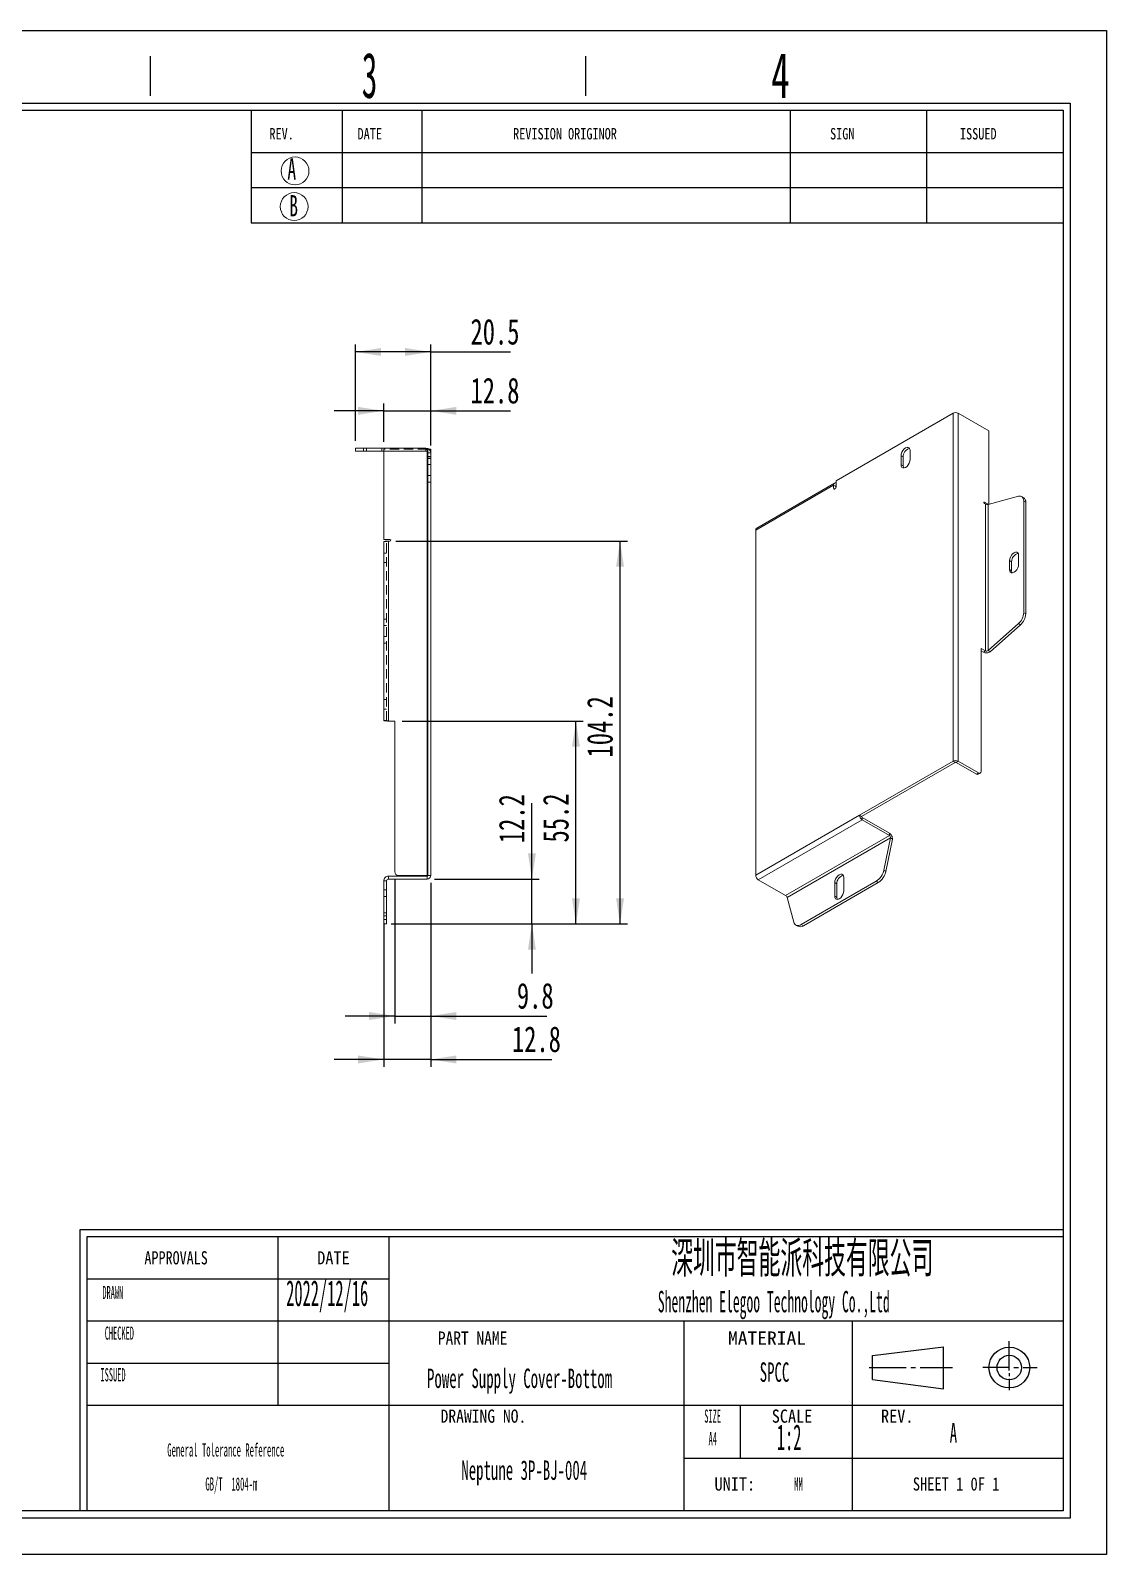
# Model space of a CAD drawing. Header units: millimetres. Extents: x 2 to 295, y 1 to 209.
# Drawn here: x 148.6 to 295.1, y 1.3 to 208.7 of the extents above; entities that cross this region are included whole.
import ezdxf

# ---------------------------------------------------------------- set-up
doc = ezdxf.new("R2010")
doc.units = ezdxf.units.MM
doc.linetypes.add('HIDDEN', pattern=[1.905, 1.27, -0.635])
doc.layers.add('DIM', color=5, linetype='Continuous')
doc.layers.add('SLD-0', color=179, linetype='Continuous')
doc.styles.add('SLDTEXTSTYLE0', font='TXT', dxfattribs={"width": 0.56})
doc.styles.add('SLDTEXTSTYLE1', font='TXT', dxfattribs={"width": 0.469})
doc.styles.add('SLDTEXTSTYLE10', font='TXT', dxfattribs={"width": 1.089})
doc.styles.add('SLDTEXTSTYLE11', font='TXT', dxfattribs={"width": 0.56, "bigfont": 'bigfont'})
doc.styles.add('SLDTEXTSTYLE12', font='TXT', dxfattribs={"width": 0.805625})
doc.styles.add('SLDTEXTSTYLE13', font='TXT', dxfattribs={"width": 0.7})
doc.styles.add('SLDTEXTSTYLE2', font='TXT', dxfattribs={"width": 0.484})
doc.styles.add('SLDTEXTSTYLE3', font='TXT', dxfattribs={"width": 0.40535})
doc.styles.add('SLDTEXTSTYLE4', font='TXT', dxfattribs={"width": 0.6})
doc.styles.add('SLDTEXTSTYLE5', font='TXT', dxfattribs={"width": 0.5025})
doc.styles.add('SLDTEXTSTYLE6', font='TXT', dxfattribs={"width": 0.9075})
doc.styles.add('SLDTEXTSTYLE7', font='TXT', dxfattribs={"width": 0.870455})
doc.styles.add('SLDTEXTSTYLE8', font='TXT', dxfattribs={"width": 0.7865})
doc.styles.add('SLDTEXTSTYLE9', font='TXT', dxfattribs={"width": 0.862222})
doc.dimstyles.new('SLDDIMSTYLE0', dxfattribs={"dimtxt": 3.5, "dimasz": 3.5, "dimexe": 0, "dimexo": 0.0625, "dimgap": 0.875, "dimtad": 2, "dimlfac": 2, "dimrnd": 1e-09, "dimzin": 12, "dimdsep": 46, "dimtxsty": 'SLDTEXTSTYLE1', "dimsah": 1, "dimcen": 0.09, "dimadec": 0, "dimazin": 3, "dimtfac": 1, "dimtofl": 0, "dimtmove": 0, "dimatfit": 3, "dimfxl": 0, "dimfrac": 2, "dimtolj": 1, "dimtzin": 12, "dimarcsym": 0})
doc.dimstyles.new('SLDDIMSTYLE1', dxfattribs={"dimtxt": 3.5, "dimasz": 3.5, "dimexe": 0, "dimexo": 0.0625, "dimgap": 0.875, "dimtad": 2, "dimlfac": 2, "dimrnd": 1e-09, "dimzin": 12, "dimdsep": 46, "dimtxsty": 'SLDTEXTSTYLE1', "dimsah": 1, "dimcen": 0.09, "dimadec": 0, "dimazin": 3, "dimtfac": 1, "dimtmove": 0, "dimatfit": 0, "dimfxl": 0, "dimfrac": 2, "dimtolj": 1, "dimtzin": 12, "dimarcsym": 0})

# ---------------------------------------------------------------- blocks, each defined once
blk = doc.blocks.new('SW_NOTE_1')
at = {"layer": 'SLD-0', "color": 0, "char_height": 1.7927, "attachment_point": 2, "style": 'SLDTEXTSTYLE2'}
for s, insert in [('General Tolerance Reference', (12.75, 2.31)), ('GB/T  1804-m', (13.51, -2.32))]:
    blk.add_mtext(s, dxfattribs=dict(at, insert=insert))
blk = doc.blocks.new('_D_14')
at = {"layer": 'DIM'}
for p, q in [((192.84, 152.85), (192.84, 165.93)), ((203.09, 152.2), (203.09, 165.93)), ((203.09, 164.93), (192.84, 164.93)), ((203.09, 164.93), (213.95, 164.93))]:
    blk.add_line(p, q, dxfattribs=at)
for points in [[(192.84, 164.93), (196.34, 164.39), (196.34, 165.47)], [(203.09, 164.93), (199.59, 165.47), (199.59, 164.39)]]:
    blk.add_solid(points, dxfattribs=at)
at = {"layer": 'DIM', "insert": (208.51, 169.44), "char_height": 3.5, "attachment_point": 1, "style": 'SLDTEXTSTYLE13'}
blk.add_mtext('20.5', dxfattribs=at)
blk = doc.blocks.new('_D_15')
at = {"layer": 'DIM'}
for p, q in [((196.69, 152.7), (196.69, 157.92)), ((203.09, 152.2), (203.09, 157.92)), ((196.69, 156.92), (189.96, 156.92)), ((196.69, 156.92), (203.09, 156.92)), ((203.09, 156.92), (213.95, 156.92))]:
    blk.add_line(p, q, dxfattribs=at)
for points in [[(196.69, 156.92), (193.19, 157.45), (193.19, 156.38)], [(203.09, 156.92), (206.59, 156.38), (206.59, 157.45)]]:
    blk.add_solid(points, dxfattribs=at)
at = {"layer": 'DIM', "insert": (208.51, 161.43), "char_height": 3.5, "attachment_point": 1, "style": 'SLDTEXTSTYLE13'}
blk.add_mtext('12.8', dxfattribs=at)
blk = doc.blocks.new('_D_16')
at = {"layer": 'DIM'}
for p, q in [((198.19, 93.2), (198.19, 73.57)), ((203.09, 92.7), (203.09, 73.57)), ((198.19, 74.57), (191.46, 74.57)), ((198.19, 74.57), (203.09, 74.57)), ((203.09, 74.57), (218.91, 74.57))]:
    blk.add_line(p, q, dxfattribs=at)
for points in [[(198.19, 74.57), (194.69, 75.11), (194.69, 74.03)], [(203.09, 74.57), (206.59, 74.03), (206.59, 75.11)]]:
    blk.add_solid(points, dxfattribs=at)
at = {"layer": 'DIM', "insert": (214.83, 79.08), "char_height": 3.5, "attachment_point": 1, "style": 'SLDTEXTSTYLE13'}
blk.add_mtext('9.8', dxfattribs=at)
blk = doc.blocks.new('_D_17')
at = {"layer": 'DIM'}
for p, q in [((203.09, 92.7), (203.09, 67.66)), ((196.69, 87.21), (196.69, 67.66)), ((196.69, 68.66), (189.96, 68.66)), ((203.09, 68.66), (196.69, 68.66)), ((203.09, 68.66), (219.59, 68.66))]:
    blk.add_line(p, q, dxfattribs=at)
for points in [[(196.69, 68.66), (193.19, 69.2), (193.19, 68.12)], [(203.09, 68.66), (206.59, 68.12), (206.59, 69.2)]]:
    blk.add_solid(points, dxfattribs=at)
at = {"layer": 'DIM', "insert": (214.15, 73.17), "char_height": 3.5, "attachment_point": 1, "style": 'SLDTEXTSTYLE13'}
blk.add_mtext('12.8', dxfattribs=at)
blk = doc.blocks.new('_D_18')
at = {"layer": 'DIM'}
for p, q in [((216.87, 93.2), (216.87, 103.53)), ((203.59, 93.2), (217.87, 93.2)), ((216.87, 87.1), (216.87, 93.2)), ((197.69, 87.1), (217.87, 87.1)), ((216.87, 87.1), (216.87, 80.37))]:
    blk.add_line(p, q, dxfattribs=at)
for points in [[(216.87, 93.2), (217.41, 96.7), (216.33, 96.7)], [(216.87, 87.1), (216.33, 83.6), (217.41, 83.6)]]:
    blk.add_solid(points, dxfattribs=at)
at = {"layer": 'DIM', "insert": (212.36, 98.09), "char_height": 3.5, "attachment_point": 1, "rotation": 90, "style": 'SLDTEXTSTYLE13'}
blk.add_mtext('12.2', dxfattribs=at)
blk = doc.blocks.new('_D_19')
at = {"layer": 'DIM'}
for p, q in [((199.19, 114.7), (223.87, 114.7)), ((222.87, 87.1), (222.87, 114.7)), ((197.69, 87.1), (223.87, 87.1))]:
    blk.add_line(p, q, dxfattribs=at)
for points in [[(222.87, 114.7), (222.33, 111.2), (223.41, 111.2)], [(222.87, 87.1), (223.41, 90.6), (222.33, 90.6)]]:
    blk.add_solid(points, dxfattribs=at)
at = {"layer": 'DIM', "insert": (218.36, 98.18), "char_height": 3.5, "attachment_point": 1, "rotation": 90, "style": 'SLDTEXTSTYLE13'}
blk.add_mtext('55.2', dxfattribs=at)
blk = doc.blocks.new('_D_20')
at = {"layer": 'DIM'}
for p, q in [((198.34, 139.2), (229.87, 139.2)), ((228.87, 87.1), (228.87, 139.2)), ((197.69, 87.1), (229.87, 87.1))]:
    blk.add_line(p, q, dxfattribs=at)
for points in [[(228.87, 139.2), (228.33, 135.7), (229.41, 135.7)], [(228.87, 87.1), (229.41, 90.6), (228.33, 90.6)]]:
    blk.add_solid(points, dxfattribs=at)
at = {"layer": 'DIM', "insert": (224.36, 109.75), "char_height": 3.5, "attachment_point": 1, "rotation": 90, "style": 'SLDTEXTSTYLE13'}
blk.add_mtext('104.2', dxfattribs=at)

msp = doc.modelspace()

# ---------------------------------------------------------------- linework, layer by layer
at = {"color": 7, "linetype": 'Continuous', "lineweight": 15}
for p, q in [((274.2077, 156.5968), (258.2978, 147.4122)), ((274.2077, 109.2374), (274.2077, 156.5968)), ((274.9148, 156.5968), (274.9148, 109.2374)), ((274.9148, 156.5968), (279.0867, 154.1884)), ((279.0867, 154.1884), (279.0867, 144.2207)), ((202.4418, 151.8492), (192.8418, 151.8492)), ((192.8418, 151.8492), (192.8418, 151.4492)), ((202.4418, 151.4492), (192.8418, 151.4492)), ((196.6918, 151.4492), (196.6918, 139.3992)), ((202.4418, 151.4492), (202.4418, 151.8492)), ((202.5918, 151.3992), (202.5918, 93.6992)), ((202.8571, 151.6992), (203.0918, 151.6992)), ((203.0918, 151.1992), (203.0918, 151.6992)), ((268.374, 150.2896), (268.374, 151.5144)), ((202.6918, 151.1992), (203.0918, 151.1992)), ((202.6918, 151.1992), (202.6918, 93.6992)), ((203.0918, 151.1992), (203.0918, 93.6992)), ((267.1366, 150.8), (267.1366, 149.5752)), ((267.4194, 150.6367), (267.1366, 150.8)), ((267.4194, 149.4119), (267.1366, 149.5752)), ((267.4194, 149.4119), (267.4194, 150.6367)), ((258.2978, 146.5957), (258.2978, 147.4122)), ((257.9442, 146.7998), (247.3376, 140.6768)), ((258.0789, 147.0974), (247.4723, 140.9744)), ((257.9442, 146.7998), (257.9442, 146.3915)), ((258.2271, 146.6365), (257.9442, 146.7998)), ((258.121, 146.2895), (257.9442, 146.3915)), ((258.2271, 146.6366), (258.2978, 146.6774)), ((258.2271, 146.3915), (258.2271, 146.6365)), ((278.9806, 144.1923), (283.1157, 145.2999)), ((283.8271, 145.0983), (283.5442, 145.2616)), ((278.4857, 144.4919), (278.415, 144.4511)), ((278.9971, 144.1967), (278.4857, 144.4919)), ((278.4857, 144.3286), (278.6271, 144.247)), ((278.6271, 144.247), (278.6271, 124.2417)), ((278.9806, 124.2964), (278.9806, 144.1923)), ((283.8243, 144.6425), (283.8243, 129.4385)), ((284.1072, 144.4792), (283.8243, 144.6425)), ((284.1072, 144.4792), (284.1072, 129.2752)), ((197.5418, 139.3992), (196.6918, 139.3992)), ((196.6918, 139.1323), (196.6918, 114.7662)), ((197.3418, 139.1992), (197.3418, 114.6992)), ((197.3418, 139.1992), (197.5418, 139.1992)), ((247.3376, 140.6768), (247.3376, 93.7257)), ((283.1349, 136.0301), (283.1349, 137.2549)), ((281.8975, 136.5406), (281.8975, 135.3158)), ((282.1803, 136.3773), (281.8975, 136.5406)), ((282.1803, 135.1525), (281.8975, 135.3158)), ((282.1803, 136.3773), (282.1803, 135.1525)), ((284.1072, 129.2752), (283.8243, 129.4385)), ((283.1157, 127.9629), (278.9806, 124.2964)), ((283.3985, 127.7997), (279.2635, 124.1331)), ((283.3985, 127.7997), (283.1157, 127.9629)), ((278.6271, 124.2417), (278.026, 124.5887)), ((278.026, 124.5887), (278.026, 107.8496)), ((278.026, 124.2621), (278.3442, 124.0784)), ((278.6271, 124.2417), (278.3442, 124.0784)), ((278.9806, 124.2964), (279.2635, 124.1331)), ((198.1918, 114.6992), (197.3418, 114.6992)), ((198.1918, 94.1992), (198.1918, 114.6992)), ((261.4797, 101.8897), (274.2077, 109.2374)), ((261.7626, 101.7265), (274.4905, 109.0741)), ((274.4905, 109.0741), (274.2077, 109.2374)), ((274.6319, 109.0741), (274.9148, 109.2374)), ((277.3897, 107.4821), (274.6319, 109.0741)), ((277.6725, 107.6454), (274.9148, 109.2374)), ((277.3897, 107.4821), (277.6725, 107.6454)), ((277.6396, 107.4574), (277.9225, 107.6207)), ((247.3376, 93.7257), (261.4797, 101.8897)), ((261.7626, 101.7265), (261.4797, 101.8897)), ((261.8333, 101.2774), (247.6912, 93.1133)), ((261.8333, 101.604), (261.8333, 101.2774)), ((261.8333, 101.604), (265.5456, 99.4609)), ((261.8333, 101.2774), (265.5456, 99.1343)), ((265.5456, 99.1343), (251.4035, 90.9702)), ((251.6276, 90.6914), (265.675, 98.8008)), ((265.675, 98.8008), (264.7773, 94.4136)), ((265.9579, 98.6375), (265.0601, 94.2503)), ((265.5456, 99.1343), (265.5456, 99.4609)), ((265.675, 98.8008), (265.9579, 98.6375)), ((197.3418, 93.5992), (202.5918, 93.5992)), ((197.3418, 93.1992), (197.3418, 93.5992)), ((198.6918, 93.6992), (202.5918, 93.6992)), ((202.5918, 93.6992), (202.6918, 93.6992)), ((202.5918, 93.5992), (202.5918, 93.1992)), ((202.6918, 93.6992), (203.0918, 93.6992)), ((259.3408, 91.5921), (259.3408, 93.4293)), ((264.7773, 94.4136), (265.0601, 94.2503)), ((197.0918, 92.9492), (196.6918, 92.9492)), ((196.6918, 88.211), (196.6918, 92.9492)), ((197.0918, 88.211), (197.0918, 92.9492)), ((197.3418, 93.1992), (202.5918, 93.1992)), ((251.4035, 90.9702), (247.6912, 93.1133)), ((263.7528, 92.9143), (253.5499, 87.0243)), ((264.0356, 92.751), (253.8327, 86.861)), ((258.1033, 92.715), (258.1033, 90.8778)), ((258.3862, 92.5517), (258.1033, 92.715)), ((258.3862, 92.5517), (258.3862, 90.7145)), ((264.0356, 92.751), (263.7528, 92.9143)), ((252.5254, 87.3407), (251.6276, 90.6914)), ((258.3862, 90.7145), (258.1033, 90.8778)), ((196.6918, 88.211), (197.0918, 88.211)), ((196.6918, 87.0992), (196.6918, 88.211)), ((197.0918, 88.211), (197.0918, 87.0992)), ((197.0918, 87.0992), (196.6918, 87.0992)), ((252.7999, 86.9501), (253.0828, 86.7868)), ((253.5499, 87.0243), (253.8327, 86.861))]:
    msp.add_line(p, q, dxfattribs=at)
at = {"color": 7, "linetype": 'HIDDEN', "lineweight": 0}
for p, q in [((193.9418, 151.8492), (193.9418, 151.4492)), ((194.3418, 151.4492), (194.3418, 151.8492)), ((196.4418, 151.4492), (196.4418, 151.8492)), ((196.6918, 151.6992), (196.6918, 151.4492)), ((202.5918, 151.6992), (196.6918, 151.6992)), ((202.5918, 151.6992), (202.5918, 151.3992)), ((202.6918, 151.6992), (202.5918, 151.6992)), ((202.6918, 151.6992), (202.8571, 151.6992)), ((202.6918, 151.6992), (202.6918, 151.1992)), ((202.6918, 150.6992), (203.0918, 150.6992)), ((203.0918, 150.4742), (202.6918, 150.4742)), ((202.6918, 150.4492), (203.0918, 150.4492)), ((202.6918, 149.5992), (203.0918, 149.5992)), ((202.6918, 148.0992), (203.0918, 148.0992)), ((202.6918, 147.2242), (203.0918, 147.2242)), ((197.0918, 139.1323), (196.6918, 139.1323)), ((197.0918, 114.7662), (197.0918, 139.1323)), ((196.6918, 137.5653), (197.0918, 137.5653)), ((196.6918, 136.2592), (197.0918, 136.2592)), ((197.0918, 128.5742), (196.6918, 128.5742)), ((196.6918, 127.6992), (197.0918, 127.6992)), ((196.6918, 126.1992), (197.0918, 126.1992)), ((196.6918, 125.3242), (197.0918, 125.3242)), ((196.6918, 117.6392), (197.0918, 117.6392)), ((196.6918, 116.3331), (197.0918, 116.3331)), ((197.0918, 114.7662), (196.6918, 114.7662)), ((197.0918, 91.7242), (196.6918, 91.7242)), ((196.6918, 90.8492), (197.0918, 90.8492)), ((196.6918, 88.5992), (197.0918, 88.5992)), ((196.6918, 87.7242), (197.0918, 87.7242))]:
    msp.add_line(p, q, dxfattribs=at)
at = {"color": 7, "linetype": 'Continuous', "lineweight": 15, "flags": 128}
for points in [[(268.374, 151.5144), (268.3438, 151.7177), (268.2559, 151.8661), (268.119, 151.9452), (267.9465, 151.9471), (267.7553, 151.8717), (267.5641, 151.7263), (267.3916, 151.5253), (267.2548, 151.2882), (267.1669, 151.0383), (267.1366, 150.8)], [(267.1366, 149.5752), (267.1669, 149.3719), (267.2548, 149.2235), (267.3916, 149.1444), (267.5641, 149.1425), (267.7553, 149.2179), (267.9465, 149.3632), (268.119, 149.5643), (268.2559, 149.8014), (268.3438, 150.0513), (268.374, 150.2896)], [(267.4828, 149.1336), (267.4497, 149.2086), (267.4194, 149.4119)], [(258.2978, 147.1121), (258.2279, 147.1264), (258.1485, 147.1232), (258.0788, 147.0974), (258.0217, 147.05), (257.9792, 146.9827), (257.953, 146.8983), (257.9442, 146.7998)], [(257.9442, 146.3915), (257.9577, 146.3212), (257.996, 146.2771), (258.0533, 146.266), (258.121, 146.2895), (258.1886, 146.3441), (258.246, 146.4214), (258.2843, 146.5098), (258.2978, 146.5957)], [(283.1157, 145.2999), (283.2628, 145.324), (283.3994, 145.3152), (283.5218, 145.2737), (283.6267, 145.2006), (283.7114, 145.0978), (283.7736, 144.9681), (283.8116, 144.815), (283.8243, 144.6425)], [(278.4857, 144.4919), (278.4586, 144.5013), (278.4357, 144.4968), (278.4203, 144.4792), (278.415, 144.4511), (278.4203, 144.4167), (278.4357, 144.3814), (278.4586, 144.3504), (278.4857, 144.3286)], [(283.1349, 137.2549), (283.1046, 137.4582), (283.0167, 137.6067), (282.8798, 137.6857), (282.7074, 137.6876), (282.5162, 137.6122), (282.325, 137.4669), (282.1525, 137.2658), (282.0156, 137.0287), (281.9277, 136.7788), (281.8975, 136.5406)], [(281.8975, 135.3158), (281.9277, 135.1125), (282.0156, 134.964), (282.1525, 134.885), (282.325, 134.8831), (282.5162, 134.9585), (282.7074, 135.1038), (282.8798, 135.3049), (283.0167, 135.5419), (283.1046, 135.7919), (283.1349, 136.0301)], [(282.1803, 135.1525), (282.2106, 134.9492), (282.2436, 134.8742)], [(259.3408, 93.4293), (259.3105, 93.6326), (259.2226, 93.7811), (259.0857, 93.8601), (258.9132, 93.862), (258.722, 93.7866), (258.5308, 93.6413), (258.3584, 93.4402), (258.2215, 93.2032), (258.1336, 92.9532), (258.1033, 92.715)], [(258.1033, 90.8778), (258.1336, 90.6745), (258.2215, 90.526), (258.3584, 90.447), (258.5308, 90.4451), (258.722, 90.5205), (258.9132, 90.6658), (259.0857, 90.8669), (259.2226, 91.1039), (259.3105, 91.3539), (259.3408, 91.5921)], [(258.3862, 90.7145), (258.4164, 90.5112), (258.4495, 90.4362)], [(252.5254, 87.3407), (252.5838, 87.1859), (252.668, 87.0595), (252.7757, 86.965), (252.9042, 86.9047), (253.0499, 86.8803), (253.2089, 86.8925), (253.3771, 86.9409), (253.5499, 87.0243)]]:
    msp.add_lwpolyline(points, dxfattribs=at)
at = {"color": 7, "linetype": 'Continuous', "lineweight": 15}
for centre, radius, start, end in [((274.5612, 155.9144), 0.7685, 62.609672, 117.390328), ((202.4418, 151.1992), 0.65, 0, 90), ((202.4418, 151.1992), 0.25, 0, 90), ((268.5435, 150.6916), 1.1254, 101.93744, 182.794816), ((258.3428, 146.6514), 0.1167, 112.696284, 187.309091), ((283.4239, 144.543), 0.6863, 354.669013, 54.018806), ((197.5418, 139.2992), 0.1, 270, 90), ((247.6468, 140.7161), 0.3117, 124.056351, 187.25583), ((283.3598, 136.3894), 1.1795, 104.142057, 180.5902), ((281.7078, 129.547), 2.1193, 311.628384, 357.065366), ((281.9907, 129.3837), 2.1193, 311.628384, 357.065366), ((274.5612, 108.5551), 0.7685, 62.609672, 117.390328), ((274.5612, 108.9377), 0.1537, 62.609672, 117.390328), ((277.8105, 107.8146), 0.2184, 230.796715, 9.214037), ((277.5361, 107.6866), 0.2515, 234.382423, 294.307119), ((262.2474, 101.9247), 0.7684, 182.605478, 237.394522), ((261.9161, 101.7334), 0.1537, 182.605478, 237.394522), ((198.6918, 94.1992), 0.5, 180, 270), ((202.5918, 93.6992), 0.5, 270, 0), ((202.5918, 93.6992), 0.1, 270, 0), ((248.1052, 93.7606), 0.7684, 182.605478, 237.394522), ((259.5656, 92.5638), 1.1795, 104.142057, 180.5902), ((262.4747, 94.8874), 2.3509, 302.933914, 348.372212), ((262.7575, 94.7241), 2.3509, 302.933914, 348.372212), ((253.3947, 87.4606), 0.7425, 245.160196, 306.150262)]:
    msp.add_arc(centre, radius, start, end, dxfattribs=at)
for points, knots in [([(278.9806, 144.1923), (278.9344, 144.1747), (278.8693, 144.1682), (278.7384, 144.1864), (278.6734, 144.2111), (278.6271, 144.247)], [0, 0, 0, 0, 0.5, 0.5, 1, 1, 1, 1]), ([(196.6918, 139.1323), (196.6918, 139.1378), (196.7087, 139.1434), (196.7739, 139.1546), (196.822, 139.1602), (196.9424, 139.1713), (197.0145, 139.1769), (197.1717, 139.1881), (197.2567, 139.1937), (197.3418, 139.1992)], [0, 0, 0, 0, 0.25, 0.25, 0.5, 0.5, 0.75, 0.75, 1, 1, 1, 1]), ([(278.3442, 124.0784), (278.4044, 124.0482), (278.4765, 124.025), (278.6337, 123.9965), (278.7188, 123.9913), (278.889, 124.0004), (278.974, 124.0147), (279.1312, 124.0615), (279.2033, 124.0938), (279.2635, 124.1331)], [0, 0, 0, 0, 0.25, 0.25, 0.5, 0.5, 0.75, 0.75, 1, 1, 1, 1]), ([(278.6271, 124.2417), (278.6734, 124.2241), (278.7384, 124.2177), (278.8693, 124.2359), (278.9344, 124.2606), (278.9806, 124.2964)], [0, 0, 0, 0, 0.5, 0.5, 1, 1, 1, 1]), ([(197.3418, 114.6992), (197.2567, 114.7048), (197.1717, 114.7104), (197.0145, 114.7216), (196.9424, 114.7272), (196.822, 114.7383), (196.7739, 114.7439), (196.7087, 114.7551), (196.6918, 114.7606), (196.6918, 114.7662)], [0, 0, 0, 0, 0.25, 0.25, 0.5, 0.5, 0.75, 0.75, 1, 1, 1, 1]), ([(265.9579, 98.6375), (265.9618, 98.7092), (265.9538, 98.7879), (265.9156, 98.9474), (265.8855, 99.0282), (265.8083, 99.1801), (265.7613, 99.2512), (265.658, 99.3731), (265.6018, 99.4239), (265.5456, 99.4609)], [0, 0, 0, 0, 0.25, 0.25, 0.5, 0.5, 0.75, 0.75, 1, 1, 1, 1]), ([(265.675, 98.8008), (265.6829, 98.8588), (265.6718, 98.9274), (265.6221, 99.0499), (265.584, 99.103), (265.5456, 99.1343)], [0, 0, 0, 0, 0.5, 0.5, 1, 1, 1, 1]), ([(197.3418, 93.5992), (197.2567, 93.5992), (197.1717, 93.5823), (197.0145, 93.5172), (196.9424, 93.469), (196.822, 93.3487), (196.7739, 93.2766), (196.7087, 93.1194), (196.6918, 93.0343), (196.6918, 92.9492)], [0, 0, 0, 0, 0.25, 0.25, 0.5, 0.5, 0.75, 0.75, 1, 1, 1, 1]), ([(197.3418, 93.1992), (197.2764, 93.1992), (197.2113, 93.1723), (197.1188, 93.0797), (197.0918, 93.0147), (197.0918, 92.9492)], [0, 0, 0, 0, 0.5, 0.5, 1, 1, 1, 1]), ([(251.4035, 90.9702), (251.4577, 90.9481), (251.5115, 90.9041), (251.5928, 90.7998), (251.6197, 90.7403), (251.6276, 90.6914)], [0, 0, 0, 0, 0.5, 0.5, 1, 1, 1, 1])]:
    msp.add_open_spline(points, degree=3, knots=knots, dxfattribs=at)
at = {"color": 7, "linetype": 'HIDDEN', "lineweight": 0}
for points in [[(197.0918, 139.1323), (197.0918, 139.1434), (197.1188, 139.1546), (197.2113, 139.1769), (197.2764, 139.1881), (197.3418, 139.1992)], [(197.3418, 114.6992), (197.2764, 114.7104), (197.2113, 114.7216), (197.1188, 114.7439), (197.0918, 114.7551), (197.0918, 114.7662)]]:
    msp.add_open_spline(points, degree=3, knots=[0, 0, 0, 0, 0.5, 0.5, 1, 1, 1, 1], dxfattribs=at)
at = {"layer": 'SLD-0'}
for p, q in [((1.812, 208.6737), (295.1066, 208.6737)), ((295.1066, 208.6737), (295.1066, 1.2938)), ((12.6748, 197.811), (289.1814, 197.811)), ((252.0174, 197.811), (252.0174, 182.5137)), ((270.5994, 197.811), (270.5994, 182.5137)), ((289.1814, 197.811), (289.1814, 7.2189)), ((289.1814, 7.2189), (12.6748, 7.2189)), ((295.1066, 1.2938), (1.812, 1.2938))]:
    msp.add_line(p, q, dxfattribs=at)
at = {"layer": 'SLD-0', "color": 6, "linetype": 'Continuous'}
for p, q in [((164.9525, 199.786), (164.9525, 205.1695)), ((224.2039, 199.786), (224.2039, 205.1695)), ((11.6873, 198.7985), (290.1689, 198.7985)), ((290.1689, 198.7985), (290.1689, 6.2314)), ((290.1689, 6.2314), (11.6873, 6.2314))]:
    msp.add_line(p, q, dxfattribs=at)
at = {"layer": 'SLD-0', "color": 179, "linetype": 'Continuous'}
for p, q in [((178.6588, 197.811), (178.6588, 182.5137)), ((191.0502, 197.811), (191.0502, 182.5137)), ((201.8863, 197.811), (201.8863, 182.5137)), ((178.6588, 192.0745), (289.1814, 192.0745)), ((178.6588, 187.2941), (289.1814, 187.2941)), ((178.6588, 182.5137), (289.1814, 182.5137)), ((289.1814, 45.4622), (155.3299, 45.4622)), ((155.3299, 45.4622), (155.3299, 7.2189)), ((289.1814, 44.5061), (156.286, 44.5061)), ((156.286, 44.5061), (156.286, 7.2189)), ((182.2808, 44.5061), (182.2808, 21.5602)), ((197.3975, 44.5061), (197.3975, 7.2189)), ((197.3975, 38.7696), (156.286, 38.7696)), ((289.1814, 33.0331), (156.286, 33.0331)), ((237.553, 33.0331), (237.553, 7.2189)), ((260.499, 7.2189), (260.499, 33.0331)), ((263.2552, 28.3538), (272.8879, 29.5382)), ((272.8879, 23.8461), (272.8879, 29.5382)), ((281.8693, 26.3495), (281.8693, 30.3163)), ((197.3975, 27.2966), (156.286, 27.2966)), ((263.2552, 25.1064), (263.2552, 28.3538)), ((262.7856, 26.7328), (267.8301, 26.7328)), ((263.2552, 25.1064), (272.8879, 23.8461)), ((268.4607, 26.7328), (269.0912, 26.7328)), ((269.7218, 26.7328), (274.1357, 26.7328)), ((281.8693, 26.7328), (278.2684, 26.7328)), ((281.8693, 25.9663), (281.8693, 25.5831)), ((281.8693, 25.1998), (281.8693, 23.6668)), ((282.4999, 26.7328), (283.1304, 26.7328)), ((283.761, 26.7328), (285.6527, 26.7328)), ((289.1814, 21.5602), (156.286, 21.5602)), ((245.2016, 21.5602), (245.2016, 14.3895)), ((237.553, 14.3895), (289.1814, 14.3895))]:
    msp.add_line(p, q, dxfattribs=at)
at = {"layer": 'SLD-0', "lineweight": 0}
for centre in [(184.6221, 189.5636), (184.4994, 184.7149)]:
    msp.add_circle(centre, 1.8944, dxfattribs=at)
at = {"layer": 'SLD-0', "color": 179, "linetype": 'Continuous'}
for radius in [2.7714, 1.669]:
    msp.add_circle((281.8693, 26.7328), radius, dxfattribs=at)

# ---------------------------------------------------------------- block references
at = {"layer": 'SLD-0', "color": 179}
msp.add_blockref('SW_NOTE_1', (162.4379, 14.1109), dxfattribs=at)

# ---------------------------------------------------------------- texts
at = {"color": 7, "linetype": 'Continuous', "lineweight": 0, "char_height": 3.5, "attachment_point": 1, "style": 'SLDTEXTSTYLE1'}
for s, insert in [('2022/12/16', (183.4114, 38.6085)), ('1:2', (250.2177, 19.0012))]:
    msp.add_mtext(s, dxfattribs=dict(at, insert=insert))
at = {"layer": 'SLD-0'}
for s, insert, char_height, attachment_point, style in [('3', (193.7066, 205.6655), 6.172, 1, 'SLDTEXTSTYLE5'), ('4', (249.4405, 205.6593), 6.172, 1, 'SLDTEXTSTYLE4'), ('A', (183.5778, 191.2862), 2.9034, 1, 'SLDTEXTSTYLE4'), ('B', (183.8319, 186.2712), 2.9034, 1, 'SLDTEXTSTYLE4'), ('\\M+1905B圳\\M+18E73\\M+19271\\M+1945C\\M+19468\\M+189C8\\M+18B5A\\M+1974C\\M+18CC0\\M+18CF6\\M+18E69', (253.6756, 43.9429), 4.82808, 2, 'SLDTEXTSTYLE11'), ('SPCC', (249.8992, 27.4383), 2.64583, 2, 'SLDTEXTSTYLE0'), ('Power Supply Cover-Bottom', (215.1895, 26.5924), 2.645833, 2, 'SLDTEXTSTYLE0'), ('A', (274.2584, 19.1737), 2.6458, 2, 'SLDTEXTSTYLE0'), ('Neptune 3P-BJ-004', (215.8264, 14.0956), 2.645833, 2, 'SLDTEXTSTYLE0')]:
    msp.add_mtext(s, dxfattribs=dict(at, insert=insert, char_height=char_height, attachment_point=attachment_point, style=style))
at = {"layer": 'SLD-0', "color": 179}
for s, insert, char_height, attachment_point, style in [('REV.', (181.1288, 195.4001), 1.55363, 1, 'SLDTEXTSTYLE8'), ('DATE', (193.1265, 195.4001), 1.55363, 1, 'SLDTEXTSTYLE8'), ('REVISION ORIGINOR', (214.3082, 195.4001), 1.553633, 1, 'SLDTEXTSTYLE8'), ('SIGN', (257.4664, 195.4001), 1.55363, 1, 'SLDTEXTSTYLE8'), ('ISSUED', (275.1481, 195.4001), 1.55363, 1, 'SLDTEXTSTYLE8'), ('APPROVALS', (168.4266, 42.5627), 1.79265, 2, 'SLDTEXTSTYLE8'), ('DATE', (189.8496, 42.5627), 1.79265, 2, 'SLDTEXTSTYLE6'), ('DRAWN', (159.8036, 37.8529), 1.79265, 2, 'SLDTEXTSTYLE3'), ('Shenzhen Elegoo Technology Co.,Ltd', (249.7983, 37.1647), 2.910417, 2, 'SLDTEXTSTYLE1'), ('CHECKED', (160.6957, 32.3147), 1.79265, 2, 'SLDTEXTSTYLE3'), ('PART NAME', (208.7939, 31.6454), 1.79265, 2, 'SLDTEXTSTYLE9'), ('MATERIAL', (248.8802, 31.6454), 1.79265, 2, 'SLDTEXTSTYLE10'), ('ISSUED', (159.837, 26.6544), 1.79265, 2, 'SLDTEXTSTYLE3'), ('DRAWING NO.', (210.268, 21.0216), 1.792654, 2, 'SLDTEXTSTYLE7'), ('SIZE', (241.4789, 21.0216), 1.79265, 2, 'SLDTEXTSTYLE3'), ('SCALE', (252.2889, 21.0216), 1.79265, 2, 'SLDTEXTSTYLE6'), ('REV.', (266.6102, 21.0216), 1.79265, 2, 'SLDTEXTSTYLE6'), ('A4', (241.4898, 17.9531), 1.79265, 2, 'SLDTEXTSTYLE3'), ('UNIT:', (244.4987, 11.7907), 1.79265, 2, 'SLDTEXTSTYLE6'), ('MM', (253.1609, 11.7907), 1.79265, 2, 'SLDTEXTSTYLE2'), ('SHEET 1 0F 1', (274.62, 11.7907), 1.792654, 2, 'SLDTEXTSTYLE12')]:
    msp.add_mtext(s, dxfattribs=dict(at, insert=insert, char_height=char_height, attachment_point=attachment_point, style=style))

# ---------------------------------------------------------------- dimensions: what is measured, and where the dimension line sits
at = {"layer": 'DIM'}
for base, p1, p2, dimstyle, picture, middle in [((192.8418, 164.9277), (203.0918, 151.1992), (192.8418, 151.8492), 'SLDDIMSTYLE0', '_D_14', (211.2309, 164.9277)), ((203.0918, 156.9158), (196.6918, 151.6992), (203.0918, 151.1992), 'SLDDIMSTYLE1', '_D_15', (211.2309, 156.9158)), ((196.6918, 68.6624), (203.0918, 93.6992), (196.6918, 88.211), 'SLDDIMSTYLE1', '_D_17', (216.8702, 68.6624)), ((203.0918, 74.5721), (198.1918, 94.1992), (203.0918, 93.6992), 'SLDDIMSTYLE1', '_D_16', (216.8702, 74.5721))]:
    dim = msp.add_linear_dim(base=base, p1=p1, p2=p2, dimstyle=dimstyle, dxfattribs=at)
    dim.commit()
    dim.dimension.update_dxf_attribs({"geometry": picture, "text_midpoint": middle, "dimtype": 160})
for base, p2, dimstyle, picture, middle in [((228.8702, 139.1992), (197.3418, 139.1992), 'SLDDIMSTYLE0', '_D_20', (228.8702, 113.1492)), ((222.8702, 114.6992), (198.1918, 114.6992), 'SLDDIMSTYLE0', '_D_19', (222.8702, 100.8992)), ((216.8702, 93.1992), (202.5918, 93.1992), 'SLDDIMSTYLE1', '_D_18', (216.8702, 100.8078))]:
    dim = msp.add_linear_dim(base=base, p1=(196.6918, 87.0992), p2=p2, angle=90, dimstyle=dimstyle, dxfattribs=at)
    dim.commit()
    dim.dimension.update_dxf_attribs({"geometry": picture, "text_midpoint": middle, "dimtype": 160})

doc.saveas('drawing.dxf')
